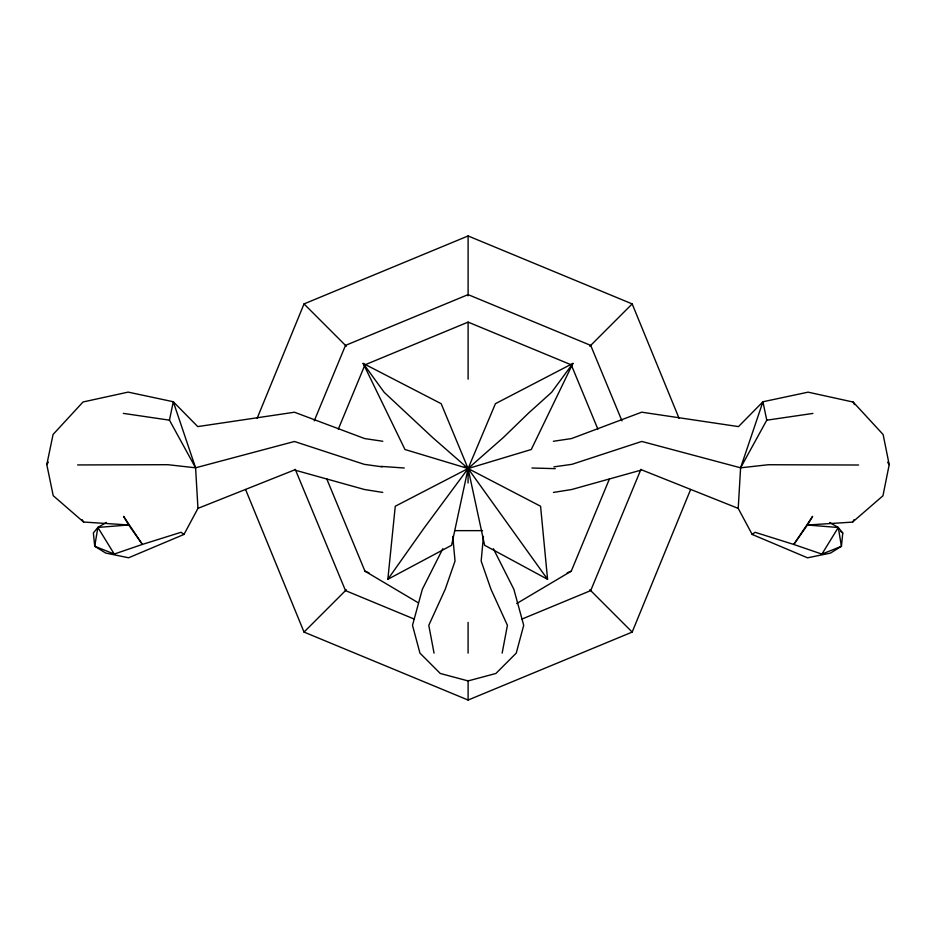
<?xml version="1.0" encoding="UTF-8"?>
<svg xmlns="http://www.w3.org/2000/svg" width="936" height="936" viewBox="0 0 936 936"><rect width="100%" height="100%" fill="white"/><g stroke="black" fill="none" stroke-linecap="round" stroke-linejoin="round"><path stroke-width="1.4" d="M245.583 489.516L304.024 632.081L468.105 700.046L468.105 680.449M468.105 295.846L468.105 235.954L304.024 303.919L257.166 418.24M468.058 482.964L468.094 468.538L495.425 403.685L572.902 363.402L531.274 449.502L468.094 468.538L395.261 506.247L387.843 579.302L451.597 545.279L468.094 468.538L441.16 403.685L363.156 363.402L404.972 449.502L468.094 468.538L540.575 506.247L547.572 579.302L484.626 545.279L468.094 468.538L432.479 437.393L384.193 392.324L363.156 363.402M738.212 508.388L740.598 467.813L762.934 401.766L808.096 392.161L853.187 402.059L883.128 434.538L889.2 464.677L882.952 495.787L852.567 522.101L807.429 525.026L793.775 544.46L755.024 532.28L752.193 534.456L738.212 508.388L641.792 469.919L571.674 489.516L553.445 492.43M483.444 536.433L481.162 561.062L490.979 589.282L507.417 625.318L502.152 653.117M829.717 522.51L838.282 527.495L842.774 533.017L841.429 546.32L830.454 553.106L807.534 557.821L752.193 534.456M106.435 522.452L97.871 527.424L94.712 546.25L105.686 553.047L128.606 557.774L183.971 534.444L197.952 508.377L195.589 467.801L173.289 401.743L128.138 392.114L83.035 401.977L53.083 434.444L46.8 464.584L53.223 495.694L83.596 522.031L128.735 524.979L142.377 544.424L181.139 532.256L183.971 534.444M382.274 466.853L364.291 464.35L294.43 441.488L195.589 467.801L169.463 420.17L173.289 401.743L197.742 426.594L294.466 412.226L364.642 438.563L382.812 441.277M468.105 700.046L632.174 632.081L690.616 489.516M314.239 420.849L345.501 345.396L468.105 294.618L590.698 345.396L621.96 420.849M338.317 429.144L364.946 364.841L468.105 322.113L571.264 364.841L597.882 429.144M516.695 603.544L571.264 571.159L609.523 478.717M640.938 469.345L590.698 590.604L521.984 619.059M442.845 548.671L422.347 589.282L412.495 625.318L419.948 653.117L440.294 673.475L468.094 680.917L495.904 673.475L516.251 653.117L523.704 625.318L513.864 589.282L493.354 548.671M553.913 466.853L571.908 464.338L641.757 441.441L740.598 467.813L766.76 420.194L762.934 401.766L738.481 426.605L641.722 412.179L571.533 438.563L553.375 441.277M821.902 554.112L838.282 527.495L807.429 525.026L812.6 516.368L793.775 544.46L821.902 554.112L841.429 546.32L838.282 527.495M852.567 522.101L854.088 519.667M46.8 464.584L48.368 462.127M387.843 579.302L423.774 528.489L468.094 468.538L503.486 437.393L528.653 412.987L551.608 392.324L572.902 363.402M97.871 527.424L93.378 532.947L94.712 546.25L114.239 554.053L142.377 544.424L123.564 516.321L128.735 524.979L97.871 527.424L114.239 554.053M304.024 632.081L346.367 589.727M589.832 346.273L632.174 303.919L468.105 235.954M567.239 572.82L571.264 571.159M197.952 508.377L294.407 469.977L364.537 489.516L382.765 492.43M766.76 420.194L812.904 413.431M740.598 467.813L768.327 464.736L858.581 465.016M77.606 464.946L167.872 464.701L195.589 467.801M455.107 530.642L482.531 530.642M531.94 468L555.27 468.655M380.929 466.385L404.258 468M123.318 413.373L169.463 420.17M326.676 478.717L364.946 571.159L368.959 572.82M414.215 619.059L345.501 590.604L295.261 469.345M364.946 571.159L418.287 602.807M464.396 466.21L468.094 468.538L547.572 579.302M840.481 531.32L842.774 533.017M304.024 303.919L346.367 346.273M589.832 589.727L632.174 632.081M887.632 462.22L889.2 464.677M82.052 519.585L83.596 522.031M853.187 402.059L854.498 404.609M632.174 303.919L679.033 418.24M434.047 653.117L428.782 625.318L445.22 589.282L455.036 561.062L452.755 536.433M468.105 322.113L468.105 379.197M468.094 622.381L468.094 653.117"/></g></svg>
